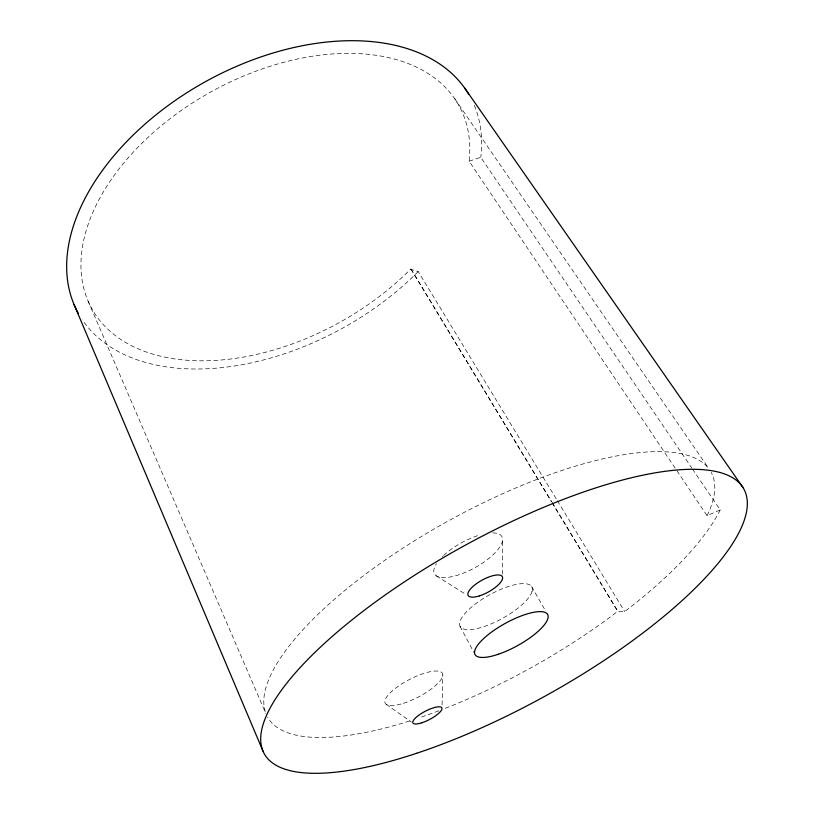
<?xml version="1.0" encoding="UTF-8"?>
<svg xmlns="http://www.w3.org/2000/svg" width="814" height="814" viewBox="0 0 814 814"><rect width="100%" height="100%" fill="white"/><g stroke="black" fill="none" stroke-linecap="round" stroke-linejoin="round"><path stroke-width="0.61" stroke-dasharray="4.07 3.05" d="M502.614 574.236L502.614 539.326M442.094 704.914L442.816 674.989M692.449 468.996L720.248 509.93L707.071 515.649L469.118 161.233L469.332 159.188A209.788 132 -28.9 0 0 195.238 101.17A209.788 132 -28.9 0 0 157.377 355.403L159.9 356.033A209.788 132 -28.9 0 0 410.521 269.261L418.223 271.55L556.735 499.684M707.071 515.649L707.854 514A253.337 84.269 -28.9 0 0 711.192 472.364M720.248 509.93A270.482 90.15 -28.9 0 1 624.674 611.579L617.307 611.68A253.337 84.269 -28.9 0 1 443.213 709.116M469.118 161.233L480.759 157.305L691.737 467.948M436.385 575.885L465.944 594.485M386.172 704.283L411.416 722.069M454.782 98.82L708.19 467.714M557.397 500.763L624.674 611.579M411.08 269.037L551.617 501.617M552.268 502.706L617.948 611.385M410.826 268.946L551.383 501.577M552.034 502.665L617.714 611.375M531.684 586.67L545.207 610.266M459.991 626.251L473.901 652.431M88.156 301.211L265.781 713.379M492.663 532.885A38.523 14.153 -28.9 0 1 495.39 552.492A38.523 14.153 -28.9 0 1 450.834 576.902A38.523 14.153 -28.9 0 1 436.487 563.654M442.297 556.715A38.523 14.153 -28.9 0 1 442.704 556.308M443.549 555.514A38.523 14.153 -28.9 0 1 480.443 534.829M438.817 710.795A253.337 84.269 -28.9 0 1 419.23 717.816M409.584 720.98A253.337 84.269 -28.9 0 1 333.119 737.026L330.545 737.199A253.337 84.269 -28.9 0 1 267.613 717.236M265.232 711.701A253.337 84.269 -28.9 0 1 448.545 520.797A253.337 84.269 -28.9 0 1 707.783 467.399M474.308 105.382A223.84 141.036 -28.9 0 1 480.759 157.305M418.223 271.55A223.84 141.036 -28.9 0 1 82.367 319.882M532.051 591.463L531.959 591.758A40.954 13.431 -28.9 0 1 518.386 607.834L517.887 608.231A40.954 13.431 -28.9 0 1 462.189 628.428A40.954 13.431 -28.9 0 1 491.381 593.844A40.954 13.431 -28.9 0 1 532.051 591.463M403.398 703.306A32.265 9.829 -27.5 0 0 442.47 673.443A32.265 9.829 -27.5 0 0 395.635 688.145A32.265 9.829 -27.5 0 0 403.398 703.306"/><path stroke-width="1.22" d="M464.631 87.993L742.867 487.342M74.064 304.558L262.993 751.088M78.459 313.553A223.84 141.036 -28.9 0 1 203.673 82.662A223.84 141.036 -28.9 0 1 468.742 94.302M421.896 722.771A16.311 4.64 -27.6 0 0 441.87 707.885A16.311 4.64 -27.6 0 0 418.396 715.526A16.311 4.64 -27.6 0 0 421.896 722.771M479.405 595.889A19.526 6.716 -28.9 0 0 502.319 576.648A19.526 6.716 -28.9 0 0 473.931 585.632A19.526 6.716 -28.9 0 0 479.405 595.889M416.707 753.255A273.901 85.348 -28.9 0 0 744.362 489.977A273.901 85.348 -28.9 0 0 351.017 620.665A273.901 85.348 -28.9 0 0 416.707 753.255M498.453 654.212A41.453 12.709 -28.9 0 0 547.639 614.519A41.453 12.709 -28.9 0 0 487.922 634.879A41.453 12.709 -28.9 0 0 498.453 654.212"/></g></svg>
